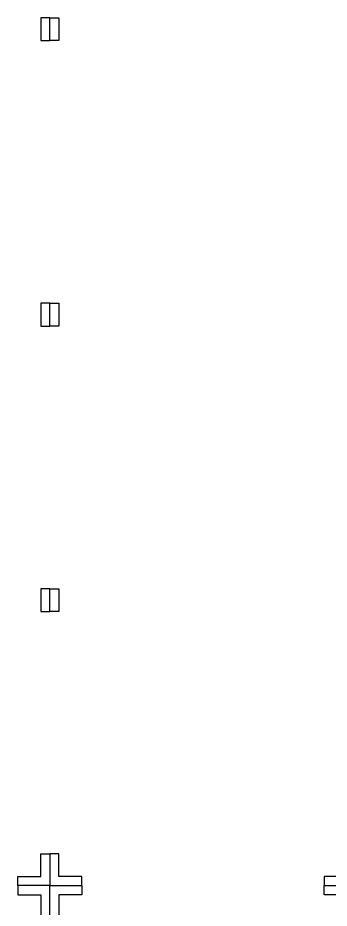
# Model space of a CAD drawing. Extents: x -25499 to 25499, y -25499 to 24195.
# Drawn here: x 8680 to 9361, y -16299 to -14350 of the extents above; entities that cross this region are included whole.
import ezdxf

# ---------------------------------------------------------------- set-up
doc = ezdxf.new("R2010")
doc.units = 0

# ---------------------------------------------------------------- blocks, each defined once
blk = doc.blocks.new('CHIP10')
blk.add_lwpolyline([(2250, 2250), (2180, 2250), (2180, 2230), (2230, 2230), (2230, 2180), (2250, 2180), (2250, 2250)])
blk = doc.blocks.new('CHIP11')
for points in [[(-250, 2250), (-180, 2250), (-180, 2230), (-230, 2230), (-230, 2180), (-250, 2180), (-250, 2250)], [(350, 2250), (400, 2250), (400, 2230), (350, 2230), (350, 2250)]]:
    blk.add_lwpolyline(points)
blk = doc.blocks.new('CHIP20')
for points in [[(2250, 1600), (2250, 1650), (2230, 1650), (2230, 1600), (2250, 1600)], [(2250, 975), (2250, 1025), (2230, 1025), (2230, 975), (2250, 975)], [(2250, 350), (2250, 400), (2230, 400), (2230, 350), (2250, 350)], [(2250, -250), (2180, -250), (2180, -230), (2230, -230), (2230, -180), (2250, -180), (2250, -250)]]:
    blk.add_lwpolyline(points)
blk = doc.blocks.new('CHIP21')
for points in [[(-250, 1600), (-250, 1650), (-230, 1650), (-230, 1600), (-250, 1600)], [(-250, 975), (-250, 1025), (-230, 1025), (-230, 975), (-250, 975)], [(-250, 350), (-250, 400), (-230, 400), (-230, 350), (-250, 350)], [(-250, -250), (-180, -250), (-180, -230), (-230, -230), (-230, -180), (-250, -180), (-250, -250)], [(350, -250), (400, -250), (400, -230), (350, -230), (350, -250)]]:
    blk.add_lwpolyline(points)

msp = doc.modelspace()

# ---------------------------------------------------------------- block references
for name, p in [('CHIP20', (6500, -16000)), ('CHIP21', (9000, -16000)), ('CHIP10', (6500, -18500)), ('CHIP11', (9000, -18500))]:
    msp.add_blockref(name, p)

doc.saveas('drawing.dxf')
